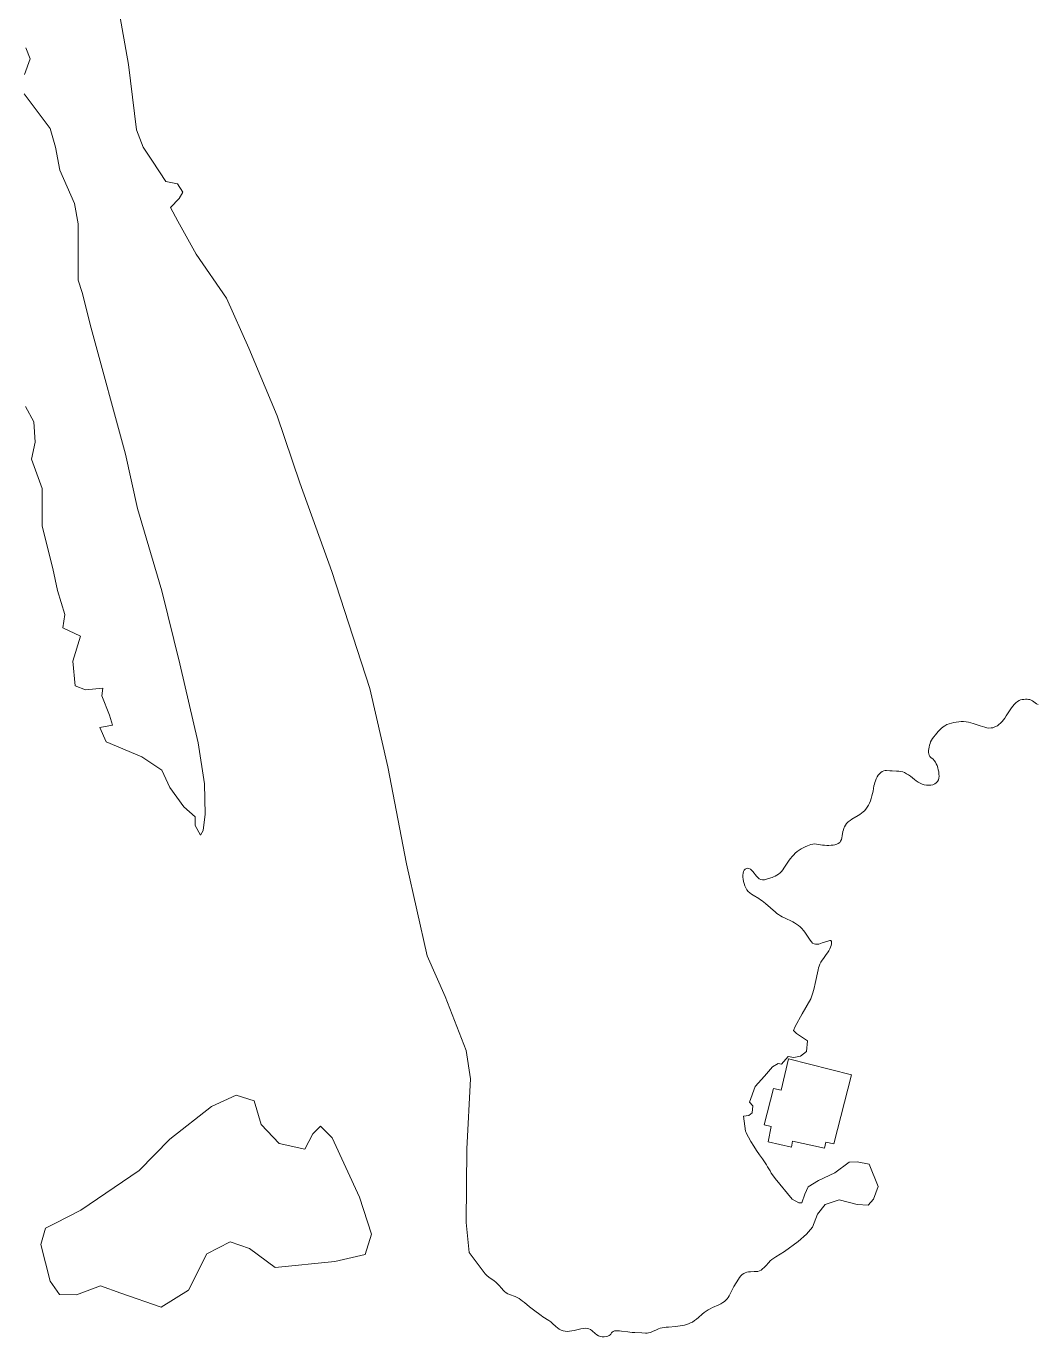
# Model space of a CAD drawing. Header units: metres. Extents: x 793723 to 812165, y 297650 to 314276.
# Drawn here: x 803275 to 804242, y 302971 to 304224 of the extents above; entities that cross this region are included whole.
import ezdxf

# ---------------------------------------------------------------- set-up
doc = ezdxf.new("R2010")
doc.units = ezdxf.units.M

msp = doc.modelspace()

# ---------------------------------------------------------------- linework, layer by layer
at = {"linetype": 'Continuous', "lineweight": 13}
for points in [[(803487.97, 303916.37), (803466.6, 303964.24), (803437.35, 304006.22), (803419.92, 304038.05), (803412.99, 304050.98), (803421.21, 304059.63), (803424.75, 304065.73), (803419.73, 304073.57), (803408.37, 304075.76), (803395.64, 304095.43), (803386.6, 304108.69), (803380.22, 304125.27), (803372.84, 304187.78), (803357.97, 304270.74), (803344.83, 304324.04), (803329.27, 304361.41), (803332.43, 304393.4), (803332.04, 304417.41), (803312.17, 304445.92), (803303.97, 304479.87), (803294.21, 304513.38), (803281.03, 304536.03), (803268.07, 304556.36)], [(803274.33, 304203.6), (803278.47, 304193.31), (803273.16, 304178.36)], [(803272.87, 304159.88), (803297.76, 304126.52), (803302.81, 304108.83), (803307.09, 304086.59), (803320.85, 304054.76), (803324.45, 304035.51), (803324.47, 303981.51), (803328.5, 303969.57), (803336.81, 303935.61), (803369.69, 303815.07), (803381.27, 303762.98)], [(803774.95, 302986.16), (803769.16, 302989.91), (803767.49, 302991.12), (803760.24, 302996.42), (803756.56, 302999.18), (803751.55, 303003.48), (803749.88, 303004.81), (803748.2, 303006.13), (803746.42, 303007.23), (803744.75, 303008.23), (803742.85, 303009.11), (803737.4, 303011.09), (803735.62, 303011.86), (803734.06, 303012.74), (803732.5, 303013.95), (803731.16, 303015.28), (803729.82, 303016.82), (803727.14, 303019.91), (803725.8, 303021.46), (803724.35, 303022.9), (803722.68, 303024.22), (803717.44, 303027.86), (803715.77, 303029.18), (803713.98, 303030.84), (803698.58, 303051.28), (803695.73, 303080.04), (803696.58, 303150.53), (803699.87, 303217.38), (803695.69, 303244.7), (803675.66, 303296.33), (803658.65, 303335.25), (803638.65, 303423.18), (803620.97, 303515.76), (803603.66, 303590.97), (803567.24, 303702.87), (803536.55, 303787.56), (803514.82, 303851.7), (803487.97, 303916.37)], [(803381.27, 303762.98), (803404.71, 303684.24), (803421.78, 303614.34), (803439.31, 303538.8), (803445.52, 303499.64), (803445.92, 303470.54), (803444.18, 303455.05), (803441.63, 303450.5), (803436.38, 303459.67), (803436.36, 303467.97), (803425.65, 303477.8), (803412.26, 303496.14), (803404.54, 303512.61), (803385.6, 303525.62), (803351.18, 303539.71), (803345.14, 303553.64), (803357.48, 303555.88), (803354.35, 303565.5), (803347.18, 303583.96), (803348.17, 303591.05), (803331.48, 303589.57), (803321.68, 303593.31), (803319.29, 303616.88), (803326.69, 303641.02), (803309.87, 303648.95), (803311.73, 303661.68), (803304.67, 303684.68), (803300.28, 303705.58), (803289.95, 303746.06), (803290.2, 303782.13), (803280.01, 303810.11), (803283.43, 303826.49), (803282.16, 303846.08), (803274.22, 303860.66)], [(804243.19, 303575.39), (804241.75, 303576.27), (804237.73, 303578.91), (804236.51, 303579.69), (804235.17, 303580.24), (804233.95, 303580.46), (804232.61, 303580.56), (804231.16, 303580.56), (804229.61, 303580.45), (804228.05, 303580.22), (804226.49, 303579.89), (804225.05, 303579.33), (804223.38, 303578.33), (804221.83, 303577.11), (804220.38, 303575.67), (804219.05, 303574)], [(804219.05, 303574), (804217.72, 303572.23), (804216.39, 303570.35), (804212.62, 303564.58), (804211.4, 303562.59), (804210.07, 303560.81), (804208.74, 303559.15), (804207.29, 303557.6), (804205.74, 303556.27), (804204.18, 303555.27), (804202.52, 303554.49), (804201.07, 303553.82), (804199.74, 303553.38), (804198.18, 303553.15), (804196.18, 303553.04), (804194.17, 303553.36), (804192.06, 303553.8), (804189.94, 303554.35), (804187.71, 303555.12), (804181.14, 303557.32), (804178.81, 303557.98), (804176.58, 303558.52), (804174.35, 303558.96), (804171.9, 303559.18), (804169.57, 303559.17), (804167.23, 303558.95), (804164.89, 303558.72), (804162.56, 303558.27), (804160.22, 303557.82), (804158, 303557.15), (804155.89, 303556.26), (804153.89, 303555.26), (804152.22, 303554.04), (804150.55, 303552.6), (804149.11, 303551.16), (804147.67, 303549.61), (804144.89, 303546.39), (804143.56, 303544.73)], [(804143.56, 303544.73), (804142.23, 303543.17), (804141.12, 303541.4), (804140.35, 303539.85), (804139.79, 303538.19), (804139.35, 303536.53), (804138.91, 303534.76), (804138.58, 303533.1), (804138.36, 303531.44), (804138.37, 303529.78), (804138.48, 303528.34), (804138.93, 303527.01), (804139.71, 303525.91), (804140.6, 303524.91), (804142.72, 303523.15), (804143.72, 303522.04), (804144.84, 303520.5), (804145.73, 303518.84), (804146.52, 303517.07), (804147.08, 303515.08), (804147.64, 303513.09), (804148.09, 303510.99), (804148.32, 303508.99), (804148.43, 303507), (804148.21, 303505.12), (804147.77, 303503.35), (804146.89, 303501.8), (804145.78, 303500.58), (804144.44, 303499.58), (804142.55, 303498.8), (804140.55, 303498.35), (804138.44, 303498.24), (804136.32, 303498.34), (804134.21, 303498.78), (804132.09, 303499.33), (804130.2, 303500.21), (804128.42, 303501.31), (804126.63, 303502.53)], [(804126.63, 303502.53), (804124.85, 303503.85), (804121.17, 303506.83), (804119.28, 303508.15), (804117.38, 303509.37), (804115.49, 303510.36), (804113.59, 303511.02), (804111.81, 303511.57), (804109.92, 303511.78), (804107.69, 303511.89), (804103.47, 303511.99), (804101.35, 303512.1), (804098.23, 303512.31), (804096.79, 303512.42), (804095.45, 303512.19), (804094.01, 303511.53), (804092.67, 303510.53), (804091.45, 303509.31), (804090.23, 303507.87), (804089.24, 303506.2), (804088.24, 303504.43), (804087.46, 303502.55), (804086.91, 303501), (804086.58, 303499.45), (804086.14, 303497.79), (804085.26, 303492.69), (804084.71, 303490.37), (804084.16, 303488.04), (804083.5, 303485.72), (804082.72, 303483.5), (804081.84, 303481.29), (804080.84, 303479.18), (804079.73, 303477.3), (804078.4, 303475.42), (804077.18, 303473.97), (804075.74, 303472.75), (804074.07, 303471.53), (804072.51, 303470.42)], [(804072.51, 303470.42), (804070.85, 303469.31), (804064.96, 303465.76), (804063.18, 303464.54), (804061.51, 303463.2), (804059.96, 303461.76), (804058.74, 303460.21), (804057.85, 303458.66), (804057.3, 303457.11), (804056.86, 303455.56), (804056.42, 303453.9), (804055.76, 303450.02), (804055.32, 303448.14), (804054.88, 303446.37), (804054.21, 303444.82), (804053.32, 303443.6), (804051.99, 303442.6), (804050.55, 303441.93), (804048.77, 303441.38), (804046.99, 303441.04), (804044.99, 303440.92), (804042.98, 303440.81), (804040.87, 303440.8), (804038.75, 303440.91), (804036.75, 303441.13), (804031.07, 303442), (804029.29, 303442.11), (804027.51, 303441.99), (804025.73, 303441.65), (804024.07, 303441.1), (804022.4, 303440.43), (804020.4, 303439.43), (804018.4, 303438.43), (804016.4, 303437.32), (804014.51, 303436.1), (804012.62, 303434.87), (804010.84, 303433.43), (804009.29, 303431.77)], [(804009.29, 303431.77), (804007.73, 303430.11), (804006.29, 303428.33), (804004.96, 303426.56), (804003.63, 303424.67), (803999.97, 303419.13), (803998.86, 303417.47), (803997.53, 303415.92), (803996.2, 303414.37), (803994.75, 303413.14), (803993.2, 303412.15), (803991.53, 303411.37), (803989.86, 303410.59), (803988.64, 303410.14), (803985.3, 303409.03), (803983.3, 303408.36), (803981.41, 303407.91), (803979.52, 303407.8), (803977.85, 303408.02), (803976.4, 303408.79), (803975.06, 303409.89), (803973.84, 303411.22), (803970.15, 303415.74), (803969.04, 303417.07), (803967.81, 303418.17), (803966.48, 303418.72), (803965.25, 303418.83), (803964.14, 303418.61), (803962.92, 303417.94), (803962.03, 303417.05), (803961.25, 303415.83), (803960.81, 303414.28), (803960.59, 303412.4), (803960.71, 303410.52), (803960.93, 303408.42), (803961.38, 303406.32), (803961.95, 303404.22), (803962.62, 303402.23)], [(803962.62, 303402.23), (803963.51, 303400.24), (803964.52, 303398.36), (803965.75, 303396.7), (803967.2, 303395.27), (803968.76, 303394.16), (803970.43, 303393.06), (803975.78, 303389.86), (803977.45, 303388.76), (803979.12, 303387.66), (803980.68, 303386.33), (803982.24, 303385.12), (803991.72, 303376.95), (803993.28, 303375.74), (803994.84, 303374.52), (803996.51, 303373.42), (803998.41, 303372.32), (804000.41, 303371.33), (804008.32, 303367.58), (804010.21, 303366.59), (804012.11, 303365.49), (804013.89, 303364.28), (804015.56, 303362.84), (804017.13, 303361.19), (804018.69, 303359.42), (804020.03, 303357.65), (804021.37, 303355.77), (804024.94, 303350.14), (804026.17, 303348.59), (804027.4, 303347.27), (804028.84, 303346.49), (804030.18, 303346.17), (804031.74, 303346.17), (804033.29, 303346.39), (804034.85, 303346.84), (804036.52, 303347.4), (804042.86, 303349.51), (804043.86, 303349.74)], [(804043.86, 303349.74), (804044.75, 303349.63), (804045.31, 303348.97), (804045.53, 303347.86), (804045.42, 303346.53), (804045.09, 303344.98), (804044.54, 303343.32), (804043.88, 303341.66), (804042.88, 303339.89), (804041.77, 303338.11), (804040.44, 303336.34), (804037.78, 303332.68), (804036.45, 303330.91), (804035.23, 303329.03), (804034.23, 303327.03), (804033.57, 303325.37), (804033.01, 303323.6), (804032.57, 303321.72), (804029.93, 303308.65), (804028.94, 303304.11), (804028.28, 303301.9), (804027.62, 303299.68), (804025.63, 303293.92), (804017.53, 303279.63), (804010.55, 303267.44), (804009.23, 303263.79), (804012.12, 303260.92), (804022.49, 303253.86), (804021.4, 303243.45), (804015.85, 303239.02), (804009.4, 303238), (804003.94, 303238.88), (803997.62, 303231.45), (803994.39, 303231.99), (803989.16, 303228.99), (803981.28, 303220.01), (803972.29, 303210.25), (803967.1, 303194.97)], [(803967.1, 303194.97), (803970.33, 303191.55), (803969.68, 303184.8), (803966.35, 303182.47), (803961.34, 303181.79), (803963.15, 303167.41), (803963.71, 303166.08), (803964.72, 303163.87), (803965.95, 303161.77), (803968.41, 303157.46), (803971.09, 303153.15), (803973.77, 303148.95), (803976.56, 303144.86), (803979.35, 303140.78), (803981.92, 303137.13), (803983.15, 303135.25), (803984.37, 303133.26), (803986.72, 303129.29), (803987.84, 303127.3), (803989.07, 303125.53), (803991.41, 303122.1), (804007.81, 303102.33), (804014.05, 303098.69), (804017.17, 303098.81), (804020.04, 303107.23), (804023.14, 303113.99), (804032.92, 303120.21), (804048.59, 303127.55), (804062.48, 303137.65), (804069.94, 303138.11), (804081.62, 303135.7), (804090.02, 303114.47), (804085.6, 303102.4), (804080.6, 303096.63), (804070.14, 303097.27), (804052.88, 303101.55), (804039.54, 303097.09), (804032.22, 303088)], [(804032.22, 303088), (804027.24, 303075.49), (804021.58, 303068.72), (804013.69, 303061.84), (804000.47, 303052.41), (803992.14, 303047.19), (803990.25, 303045.97), (803988.47, 303044.63), (803986.92, 303043.19), (803985.36, 303041.64), (803982.48, 303038.42), (803981.03, 303036.98), (803979.59, 303035.65), (803978.03, 303034.54), (803976.48, 303033.65), (803974.81, 303033.21), (803973.14, 303032.98), (803971.36, 303032.98), (803967.91, 303032.86), (803966.13, 303032.74), (803964.46, 303032.52), (803962.91, 303031.96), (803961.46, 303031.29), (803960.02, 303030.29), (803958.69, 303028.96), (803957.46, 303027.41), (803956.36, 303025.86), (803954.14, 303022.31), (803952.03, 303018.66), (803950.04, 303014.89), (803947.49, 303009.79), (803946.49, 303008.35), (803945.49, 303006.91), (803944.27, 303005.58), (803942.94, 303004.36), (803941.5, 303003.36), (803939.61, 303002.25), (803937.72, 303001.25)], [(803937.72, 303001.25), (803931.49, 302998.58), (803929.49, 302997.58), (803927.49, 302996.47), (803925.6, 302995.25), (803923.6, 302993.8), (803921.83, 302992.25), (803918.16, 302989.03), (803916.38, 302987.59), (803914.38, 302986.15), (803912.5, 302984.82), (803910.61, 302983.93), (803908.72, 302983.15), (803906.71, 302982.48), (803904.71, 302981.92), (803902.71, 302981.47), (803900.6, 302981.03), (803898.48, 302980.69), (803896.26, 302980.46), (803889.47, 302980.01), (803887.25, 302979.89), (803885.24, 302979.55), (803883.46, 302979.22), (803881.57, 302978.88), (803879.91, 302978.32), (803877.91, 302977.43), (803874.01, 302975.65), (803872.24, 302974.88), (803870.35, 302974.32), (803868.9, 302974.2), (803867.45, 302974.2), (803863.89, 302974.41), (803857.1, 302974.73), (803854.77, 302974.84), (803852.43, 302975.05), (803850.42, 302975.27), (803844.41, 302976.14), (803842.52, 302976.36)], [(803842.52, 302976.36), (803840.74, 302976.46), (803839.18, 302976.46), (803837.74, 302976.24), (803836.63, 302975.79), (803835.63, 302975.23), (803835.07, 302974.57), (803834.29, 302973.13), (803833.74, 302972.46), (803832.74, 302971.8), (803831.29, 302971.24), (803829.74, 302970.91), (803827.96, 302970.68), (803826.07, 302970.68), (803824.28, 302970.89), (803822.5, 302971.55), (803820.94, 302972.43), (803819.38, 302973.76), (803816.48, 302976.41), (803814.92, 302977.51), (803813.25, 302978.39), (803811.58, 302978.72), (803809.69, 302978.83), (803807.69, 302978.6), (803805.57, 302978.26), (803799.12, 302976.7), (803797.01, 302976.25), (803794.79, 302975.92), (803792.67, 302975.8), (803790.67, 302975.91), (803788.66, 302976.23), (803786.77, 302976.89), (803784.99, 302977.89), (803783.32, 302979.1), (803781.76, 302980.53), (803778.52, 302983.4), (803776.85, 302984.84), (803774.95, 302986.16)]]:
    msp.add_lwpolyline(points, dxfattribs=at)
for points in [[(804064.74, 303221.31), (804047.75, 303155.21), (804040.07, 303156.96), (804038.64, 303150.98), (804008.24, 303157.77), (804007.25, 303152.13), (803984.99, 303157.06), (803987.85, 303171.89), (803980.94, 303173.54), (803989.99, 303208.3), (803997.23, 303206.66), (804004.17, 303236.66)], [(803382.82, 303129.9), (803412.24, 303159.73), (803452.23, 303191.03), (803475.69, 303201.71), (803492.95, 303196.33), (803499.79, 303173.66), (803516.85, 303155.44), (803541.57, 303150.29), (803549.21, 303164.69), (803556.32, 303172.01), (803567.69, 303161.08), (803593.86, 303104.38), (803605.4, 303068.77), (803599.11, 303049.5), (803570.19, 303042.57), (803513.12, 303037.02), (803488.6, 303055.22), (803470, 303061.38), (803447.66, 303050.15), (803430.16, 303015.37), (803403.82, 302999.04), (803365.4, 303012.45), (803345.91, 303019.27), (803323.01, 303010.69), (803306.76, 303010.99), (803297.72, 303023.81), (803288.74, 303058.97), (803293.37, 303074.48), (803302.71, 303079.48), (803327.16, 303091.71)]]:
    msp.add_lwpolyline(points, close=True, dxfattribs=at)

doc.saveas('drawing.dxf')
